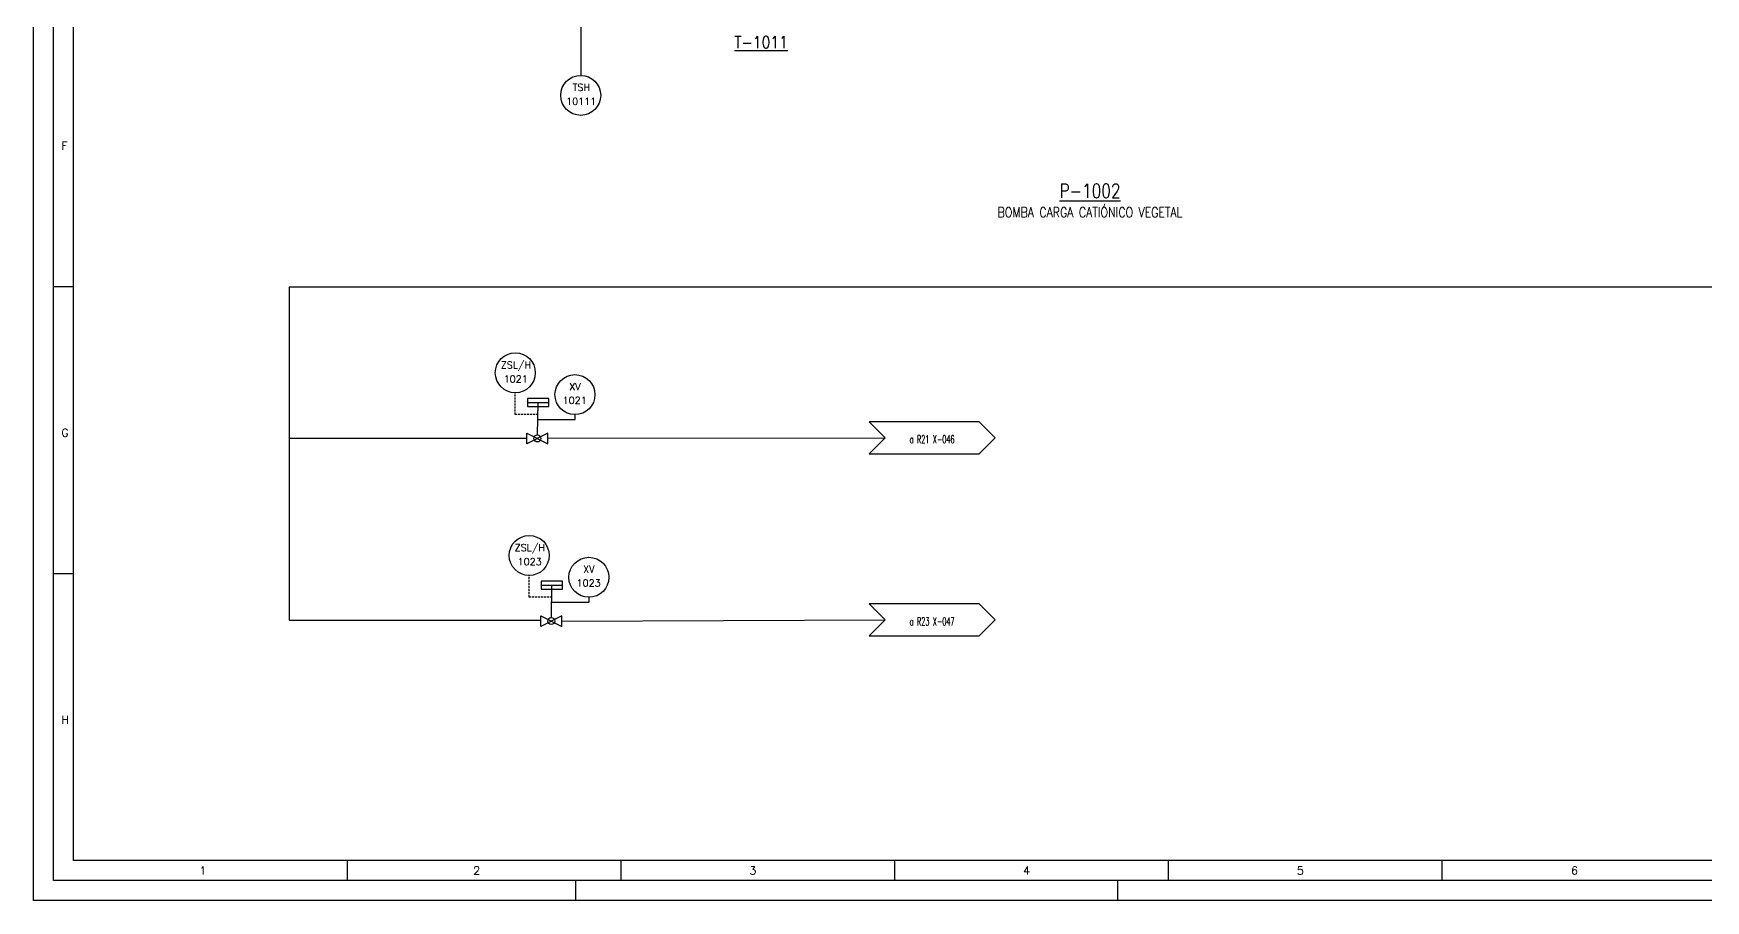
# Model space of a CAD drawing. Header units: metres. Extents: x 142 to 2995, y 1649 to 2243.
# Drawn here: x 2154.2 to 2572.2, y 1649 to 1865.7 of the extents above; entities that cross this region are included whole.
import ezdxf
from ezdxf.enums import TextEntityAlignment as Align

# ---------------------------------------------------------------- set-up
doc = ezdxf.new("R2010")
doc.units = ezdxf.units.M
doc.linetypes.add('TRAZOS', pattern=[0.75, 0.5, -0.25])
for name, color, linetype in [('CAJETIN', 1, 'Continuous'), ('FORMATO', 7, 'Continuous'), ('INSTRUMENTOS', 1, 'Continuous'), ('TEX', 7, 'Continuous'), ('TUBERÍA2', 1, 'TRAZOS'), ('VALVULAS Y ACCESORIOS', 1, 'Continuous')]:
    doc.layers.add(name, color=color, linetype=linetype)
doc.layers.add('TUBERÍA3', color=1, linetype='Continuous', true_color=0xff0000)
doc.styles.add('PY', font='ROMANS.shx')
doc.styles.add('PY1', font='ROMANS.shx', dxfattribs={"width": 0.8})
doc.linetypes.add('SEÑAL_MECANICA2', pattern='A,4.411183,["o",PY,S=4.130212,R=360,X=0,Y=-1.374288],0.588817,-0.374158,["",PY,S=2,R=360,X=0,Y=-0.688262],-2.183682', length=7.55784)

# ---------------------------------------------------------------- blocks, each defined once
blk = doc.blocks.new('MARCO-A1')
at = {"layer": 'FORMATO', "color": 5}
for p, q in [((5, 153.5), (10, 153.5)), ((5, 81.75), (10, 81.75)), ((78.42, 10), (78.42, 5)), ((146.83, 10), (146.83, 5)), ((215.25, 10), (215.25, 5)), ((283.67, 10), (283.67, 5)), ((352.08, 10), (352.08, 5))]:
    blk.add_line(p, q, dxfattribs=at)
at = {"layer": 'FORMATO', "color": 1, "linetype": 'Continuous'}
for p, q in [((135.5, 5), (135.5, 0)), ((271, 5), (271, 0))]:
    blk.add_line(p, q, dxfattribs=at)
at = {"layer": 'FORMATO', "color": 1}
blk.add_lwpolyline([(0, 594), (841, 594), (841, 0), (0, 0)], close=True, dxfattribs=at)
at = {"layer": 'FORMATO', "color": 5}
blk.add_lwpolyline([(5, 589), (836, 589), (836, 5), (5, 5)], close=True, dxfattribs=at)
at = {"layer": 'FORMATO', "color": 8, "linetype": 'Continuous'}
blk.add_lwpolyline([(10, 584), (831, 584), (831, 10), (10, 10)], close=True, dxfattribs=at)
at = {"layer": 'FORMATO', "color": 1, "style": 'PY'}
for s, p in [('F', (7, 187.67)), ('G', (7, 115.92)), ('H', (7, 44.17)), ('1', (41.52, 6.5)), ('2', (109.93, 6.5)), ('3', (178.99, 6.5)), ('4', (247.4, 6.5)), ('5', (315.82, 6.5)), ('6', (384.34, 6.5))]:
    blk.add_text(s, height=2, dxfattribs=at).set_placement(p)
blk = doc.blocks.new('SEÑAL CIR')
at = {"color": 1}
blk.add_circle((0, 5.7), 5.7, dxfattribs=at)
at = {"layer": 'INSTRUMENTOS', "linetype": 'Continuous', "style": 'PY', "flags": 4}
for p in [(0.18, 6.94), (0.13, 2.95)]:
    blk.add_attdef('---', text='', height=2, dxfattribs=at).set_placement(p, align=Align.CENTER)
blk = doc.blocks.new('BANDERA DE FLUJO')
at = {"layer": 'TEX', "color": 1, "ltscale": 0.1, "flags": 128}
blk.add_lwpolyline([(-4, 4), (-31.46, 4), (-27.46, 0), (-31.46, -4), (-4, -4), (0, 0)], close=True, dxfattribs=at)
at = {"layer": 'TEX', "style": 'PY1', "width": 0.8}
for tag, p in [('ETIQUETA-LINEA-1', (-15.73, 0.61)), ('ETIQUETA-LINEA-2', (-15.73, -2.91))]:
    blk.add_attdef(tag, text='', height=2, dxfattribs=at).set_placement(p, align=Align.CENTER)
blk = doc.blocks.new('VALV GLOB-V')
at = {"layer": 'INSTRUMENTOS', "color": 1, "flags": 128}
blk.add_lwpolyline([(5.7, -1.43), (5.7, 1.43), (0, -1.43), (0, 1.43)], close=True, dxfattribs=at)
at = {"layer": 'INSTRUMENTOS', "color": 1}
blk.add_circle((2.85, 0), 0.95, dxfattribs=at)
at = {"layer": 'INSTRUMENTOS', "color": 7, "linetype": 'SEÑAL_MECANICA2', "style": 'PY'}
blk.add_attdef('REF.', text='', height=2, dxfattribs=at).set_placement((3, -3.37), align=Align.MIDDLE)

msp = doc.modelspace()

# ---------------------------------------------------------------- linework, layer by layer
at = {"color": 5}
for p, q in [((2784.85, 1802.24), (2218.14, 1802.24)), ((2218.14, 1802.24), (2218.14, 1719)), ((2218.14, 1764.5), (2277.53, 1764.5)), ((2282.79, 1764.5), (2367.1, 1764.62)), ((2218.14, 1719), (2281, 1719)), ((2286.27, 1718.8), (2367.1, 1719.12))]:
    msp.add_line(p, q, dxfattribs=at)
at = {"color": 1}
msp.add_lwpolyline([(2290.99, 1869.32), (2290.99, 1855.2)], dxfattribs=at)
at = {"layer": 'TUBERÍA2'}
for points in [[(2280.33, 1770.45), (2274.64, 1770.45), (2274.64, 1775.79)], [(2283.81, 1724.79), (2278.11, 1724.79), (2278.11, 1730.14)]]:
    msp.add_lwpolyline(points, dxfattribs=at)
at = {"layer": 'TUBERÍA3'}
for points in [[(2280.33, 1769.22), (2289.64, 1769.22)], [(2289.64, 1769.22), (2289.64, 1770.33)], [(2283.81, 1723.57), (2293.11, 1723.57)], [(2293.11, 1723.57), (2293.11, 1724.68)]]:
    msp.add_lwpolyline(points, dxfattribs=at)
at = {"layer": 'VALVULAS Y ACCESORIOS'}
for p, q in [((2277.67, 1773.47), (2283, 1773.47)), ((2280.18, 1765.33), (2280.33, 1773.47)), ((2281.14, 1727.81), (2286.47, 1727.81)), ((2283.65, 1719.68), (2283.81, 1727.81))]:
    msp.add_line(p, q, dxfattribs=at)
at = {"layer": 'VALVULAS Y ACCESORIOS', "flags": 128}
for points in [[(2277.67, 1774.47), (2277.67, 1772.47), (2283, 1772.47), (2283, 1774.47)], [(2281.14, 1728.81), (2281.14, 1726.81), (2286.47, 1726.81), (2286.47, 1728.81)]]:
    msp.add_lwpolyline(points, close=True, dxfattribs=at)

# ---------------------------------------------------------------- block references
msp.add_blockref('MARCO-A1', (2154.19, 1648.95))
at = {"linetype": 'Continuous'}
ref = msp.add_blockref('SEÑAL CIR', (2290.99, 1845.2), dxfattribs=dict(at, xscale=0.8770999999999276, yscale=0.8770999999999276, zscale=0.8770999999999276))
ref.add_attrib('---', 'TSH', dxfattribs={"layer": 'INSTRUMENTOS', "color": 7, "linetype": 'Continuous', "height": 1.754, "style": 'PY'}).set_placement((2291.15, 1851.29), align=Align.CENTER)
ref.add_attrib('---', '10111', dxfattribs={"layer": 'INSTRUMENTOS', "color": 7, "linetype": 'Continuous', "height": 1.754, "style": 'PY'}).set_placement((2291.1, 1847.79), align=Align.CENTER)
ref = msp.add_blockref('SEÑAL CIR', (2274.64, 1775.86), dxfattribs=dict(at, xscale=0.8771000000000413, yscale=0.8771000000000413, zscale=0.8771000000000413))
ref.add_attrib('---', 'ZSL/H', dxfattribs={"layer": 'INSTRUMENTOS', "color": 7, "linetype": 'Continuous', "height": 1.754, "style": 'PY'}).set_placement((2274.8, 1781.94), align=Align.CENTER)
ref.add_attrib('---', '1021', dxfattribs={"layer": 'INSTRUMENTOS', "color": 7, "linetype": 'Continuous', "height": 1.754, "style": 'PY'}).set_placement((2274.75, 1778.44), align=Align.CENTER)
ref = msp.add_blockref('SEÑAL CIR', (2289.55, 1770.4), dxfattribs=dict(at, xscale=0.8770999999999276, yscale=0.8770999999999276, zscale=0.8770999999999276))
ref.add_attrib('---', 'XV', dxfattribs={"layer": 'INSTRUMENTOS', "color": 7, "linetype": 'Continuous', "height": 1.754, "style": 'PY'}).set_placement((2289.55, 1776.55), align=Align.CENTER)
ref.add_attrib('---', '1021', dxfattribs={"layer": 'INSTRUMENTOS', "color": 7, "linetype": 'Continuous', "height": 1.754, "style": 'PY'}).set_placement((2289.48, 1773.06), align=Align.CENTER)
ref = msp.add_blockref('BANDERA DE FLUJO', (2394.56, 1764.62))
ref.add_attrib('ETIQUETA-LINEA-1', 'a R21 X-046', dxfattribs={"layer": 'TEX', "height": 2, "style": 'PY1', "width": 0.6}).set_placement((2378.83, 1765.23), align=Align.TOP_CENTER)
at = {"linetype": 'Continuous', "xscale": 0.9232631578945529, "yscale": 0.9232631578945529, "zscale": 0.9232631578945529}
for p in [(2277.53, 1764.45), (2281, 1718.8)]:
    msp.add_blockref('VALV GLOB-V', p, dxfattribs=at)
at = {"linetype": 'Continuous'}
ref = msp.add_blockref('SEÑAL CIR', (2278.11, 1730.2), dxfattribs=dict(at, xscale=0.8771000000000413, yscale=0.8771000000000413, zscale=0.8771000000000413))
ref.add_attrib('---', 'ZSL/H', dxfattribs={"layer": 'INSTRUMENTOS', "color": 7, "linetype": 'Continuous', "height": 1.754, "style": 'PY'}).set_placement((2278.27, 1736.29), align=Align.CENTER)
ref.add_attrib('---', '1023', dxfattribs={"layer": 'INSTRUMENTOS', "color": 7, "linetype": 'Continuous', "height": 1.754, "style": 'PY'}).set_placement((2278.23, 1732.79), align=Align.CENTER)
ref = msp.add_blockref('SEÑAL CIR', (2293.03, 1724.74), dxfattribs=dict(at, xscale=0.8770999999999276, yscale=0.8770999999999276, zscale=0.8770999999999276))
ref.add_attrib('---', 'XV', dxfattribs={"layer": 'INSTRUMENTOS', "color": 7, "linetype": 'Continuous', "height": 1.754, "style": 'PY'}).set_placement((2293.03, 1730.9), align=Align.CENTER)
ref.add_attrib('---', '1023', dxfattribs={"layer": 'INSTRUMENTOS', "color": 7, "linetype": 'Continuous', "height": 1.754, "style": 'PY'}).set_placement((2292.95, 1727.41), align=Align.CENTER)
ref = msp.add_blockref('BANDERA DE FLUJO', (2394.56, 1719.12))
ref.add_attrib('ETIQUETA-LINEA-1', 'a R23 X-047', dxfattribs={"layer": 'TEX', "height": 2, "style": 'PY1', "width": 0.6}).set_placement((2378.83, 1719.72), align=Align.TOP_CENTER)

# ---------------------------------------------------------------- texts
at = {"layer": 'CAJETIN', "color": 6, "linetype": 'Continuous', "style": 'PY', "width": 0.85}
msp.add_text('%%UT-1011', height=3, dxfattribs=at).set_placement((2336.09, 1861.98), align=Align.CENTER)
at = {"layer": 'CAJETIN', "color": 5, "linetype": 'Continuous', "insert": (2418.3, 1828.05), "char_height": 3.5, "width": 66.3747, "attachment_point": 2, "style": 'PY1'}
msp.add_mtext('{\\LP-1002\\P\\H0.7143x;\\l\\C7;BOMBA CARGA CATIÓNICO VEGETAL}', dxfattribs=at)

doc.saveas('drawing.dxf')
